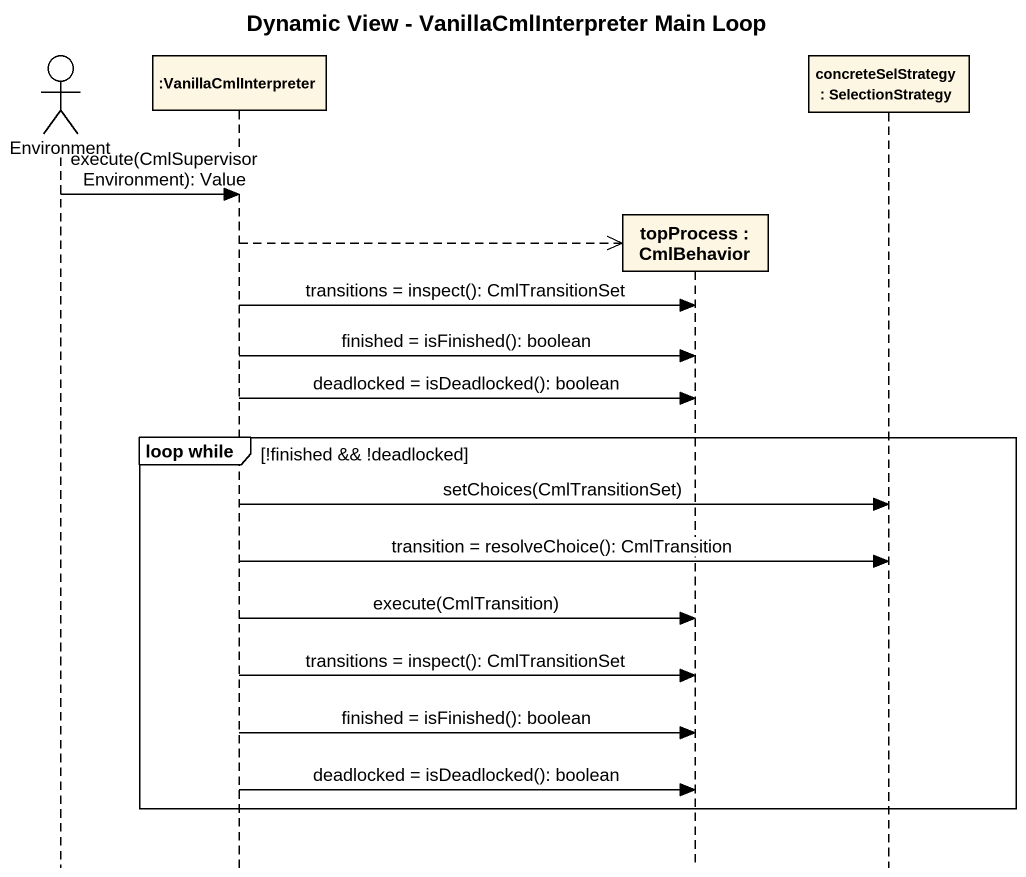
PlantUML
@startuml
title Dynamic View - VanillaCmlInterpreter Main Loop
hide footbox
actor Environment
participant ":VanillaCmlInterpreter" as VanillaCmlInterpreter
participant "topProcess : CmlBehavior" as topProcess
participant "concreteSelStrategy : SelectionStrategy" as concreteSelStrategy

Environment -> VanillaCmlInterpreter : execute(CmlSupervisorEnvironment): Value
VanillaCmlInterpreter -->> topProcess **
VanillaCmlInterpreter -> topProcess : transitions = inspect(): CmlTransitionSet
VanillaCmlInterpreter -> topProcess : finished = isFinished(): boolean
VanillaCmlInterpreter -> topProcess : deadlocked = isDeadlocked(): boolean
group loop while [!finished && !deadlocked]
  VanillaCmlInterpreter -> concreteSelStrategy : setChoices(CmlTransitionSet)
  VanillaCmlInterpreter -> concreteSelStrategy : transition = resolveChoice(): CmlTransition
  VanillaCmlInterpreter -> topProcess : execute(CmlTransition)
  VanillaCmlInterpreter -> topProcess : transitions = inspect(): CmlTransitionSet
  VanillaCmlInterpreter -> topProcess : finished = isFinished(): boolean
  VanillaCmlInterpreter -> topProcess : deadlocked = isDeadlocked(): boolean
end
@enduml
